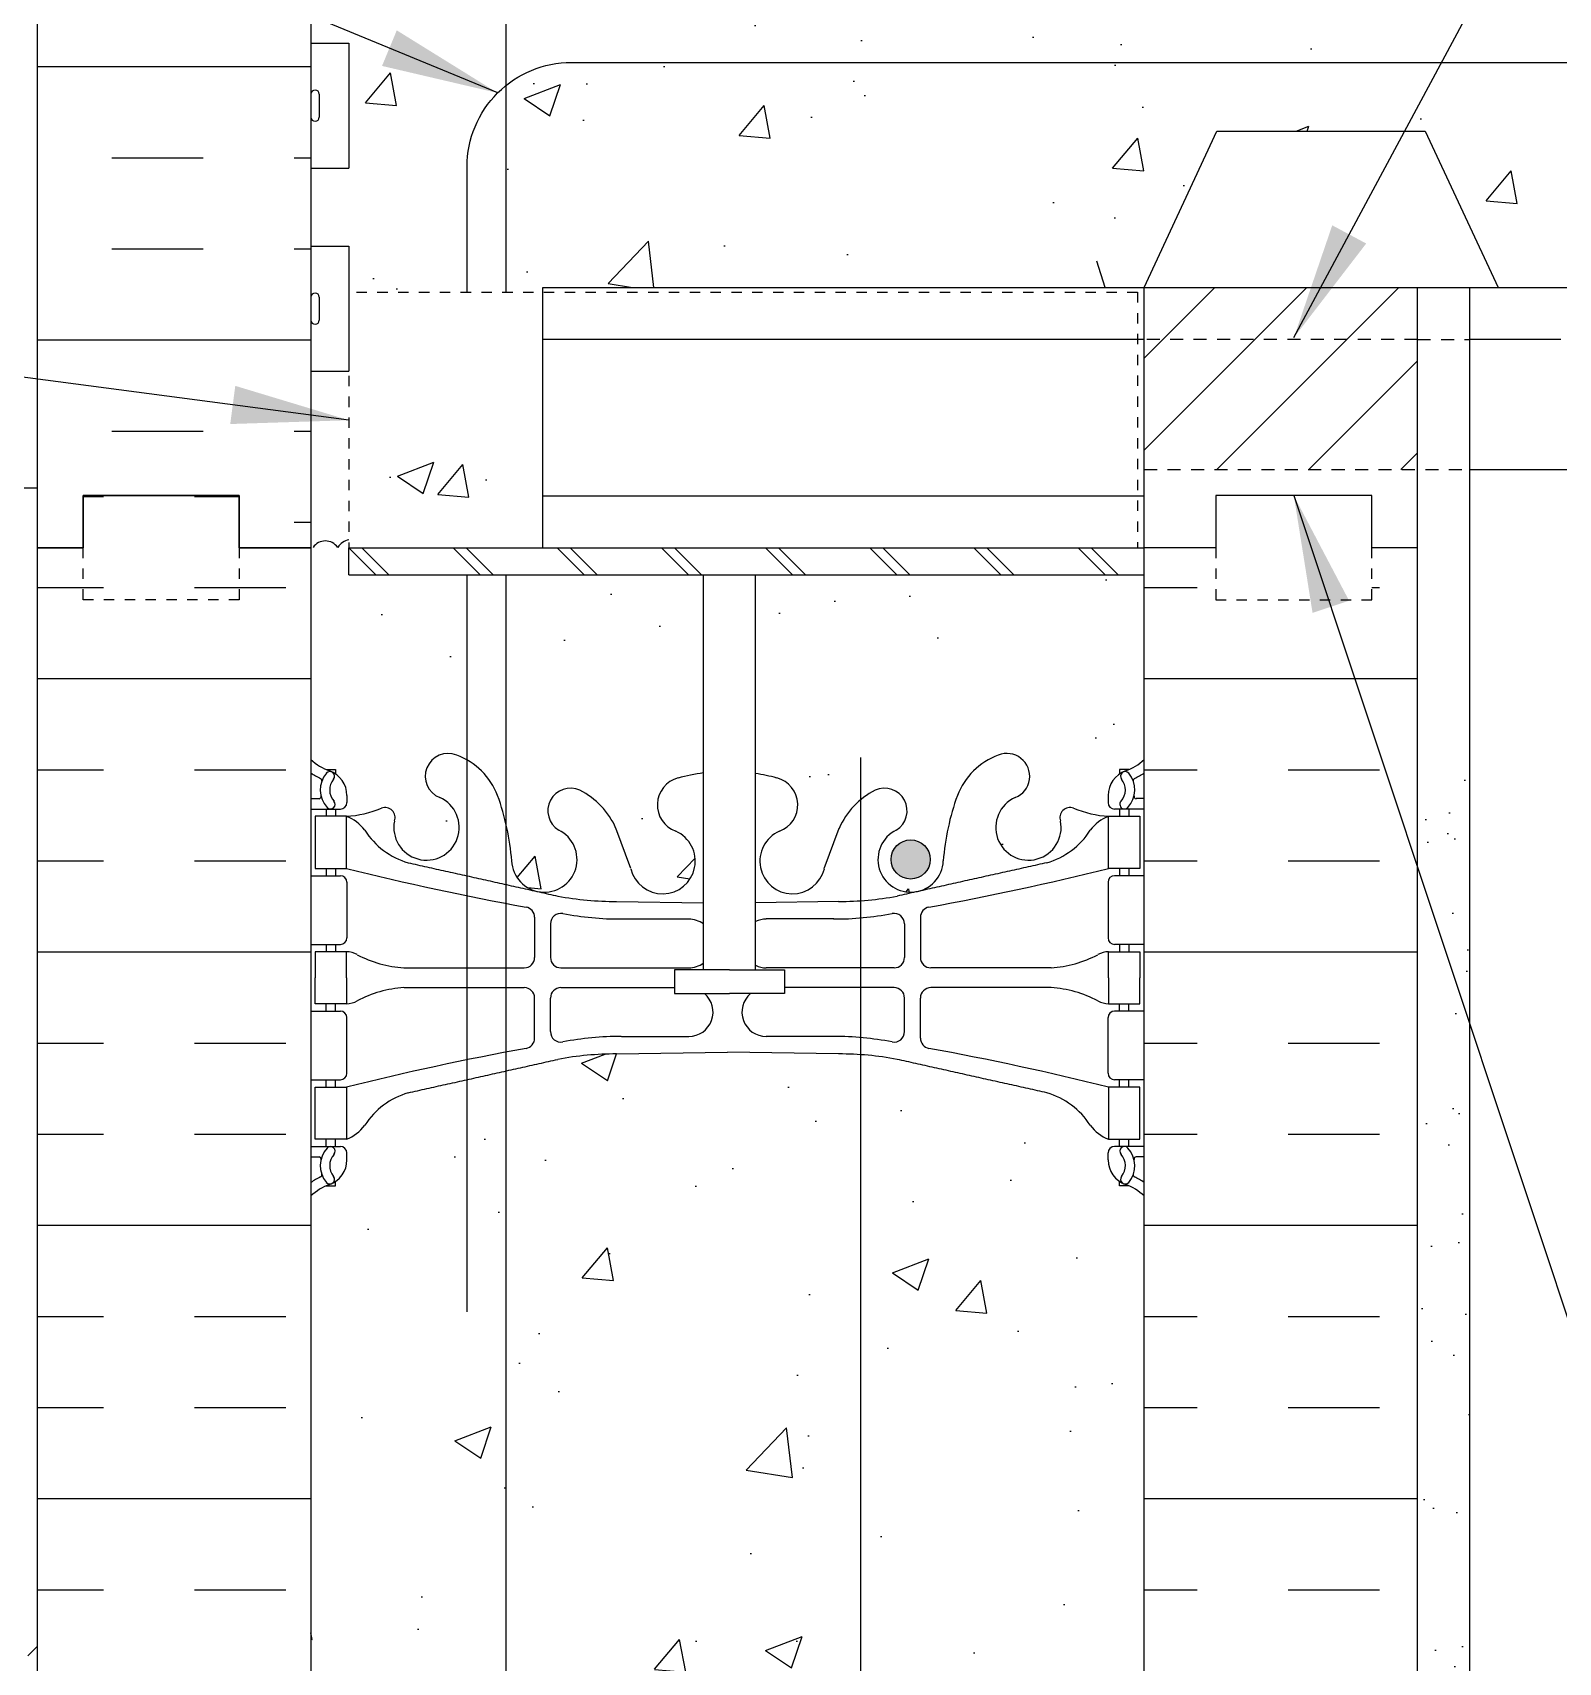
# Model space of a CAD drawing. Header units: inches. Extents: x 260.8 to 311.6, y 145 to 219.7.
# Drawn here: x 280.15 to 294.8, y 189.65 to 205.3 of the extents above; entities that cross this region are included whole.
import ezdxf

# ---------------------------------------------------------------- set-up
doc = ezdxf.new("R2010")
doc.units = ezdxf.units.IN
doc.header["$LTSCALE"] = 0.5
doc.header["$MEASUREMENT"] = 0
doc.linetypes.add('DASHED2', pattern=[0.375, 0.25, -0.125])
doc.linetypes.add('HIDDEN2', pattern=[0.1875, 0.125, -0.0625])
for name, color, linetype in [('HATCH', 12, 'Continuous'), ('line25', 2, 'Continuous'), ('LINE3', 3, 'Continuous'), ('LINE50', 5, 'Continuous'), ('LINE9', 9, 'Continuous'), ('TEXT', 4, 'Continuous'), ('Web_Edge', 9, 'Continuous')]:
    doc.layers.add(name, color=color, linetype=linetype)
doc.styles.add('DIM', font='romans.shx', dxfattribs={"width": 0.7})
doc.dimstyles.new('ext_12', dxfattribs={"dimscale": 12, "dimtxt": 0.09375, "dimasz": 0.09375, "dimexe": 0.09375, "dimexo": 0.0625, "dimgap": 0.0625, "dimtad": 1, "dimdec": 1, "dimzin": 3, "dimdsep": 46, "dimlunit": 4, "dimtxsty": 'DIM', "dimcen": 0.09, "dimdle": 0.09375, "dimclrt": 4, "dimadec": 0, "dimazin": 0, "dimtfac": 1, "dimtdec": 1, "dimtmove": 2, "dimatfit": 3, "dimfxl": 1, "dimfrac": 2, "dimtolj": 1, "dimtzin": 0, "dimarcsym": 0})

msp = doc.modelspace()

# ---------------------------------------------------------------- hatches: boundary and pattern name
at = {"layer": 'HATCH'}
h = msp.add_hatch(dxfattribs=at)
h.set_pattern_fill('AR-CONC', color=256, scale=0.5)
h.set_pattern_definition([(50, (0, 0), (3.5863, -0.31376), [0.375, -4.125]), (355, (0, 0), (-0.693757, 3.76096), [0.3, -3.3]), (100.4514, (0.299, -0.026), (2.892544, 3.4472), [0.3187, -3.50571]), (46.1842, (0, 1), (5.336207, -0.827596), [0.5625, -6.1875]), (96.6356, (0.4447, 0.931), (4.67331, 4.87059), [0.47805, -5.25857]), (351.1842, (0, 1), (4.67331, 4.87059), [0.45, -4.95]), (21, (0.5, 0.75), (2.984535, -2.013094), [0.375, -4.125]), (326, (0.5, 0.75), (1.216577, 3.62575), [0.3, -3.3]), (71.4514, (0.7487, 0.5822), (4.201112, 1.612656), [0.3187, -3.50571]), (37.5, (0, 0), (0.0607993, 1.6644693), [0, -3.26, 0, -3.35, 0, -3.3125]), (7.5, (0, 0), (1.315348, 1.9720586), [0, -1.91, 0, -3.185, 0, -1.2625]), (327.5, (-1.115, 0), (2.669112, -0.1127744), [0, -1.25, 0, -3.9, 0, -5.175]), (317.5, (-1.615, 0), (2.915931, 0.500525), [0, -1.625, 0, -2.59, 0, -3.675])])
edge = h.paths.add_edge_path()
edge.add_arc((290.473, 175.771), 0.5, 46.2109, 66.4218)
edge.add_line((290.673, 176.229), (290.583, 176.229))
edge.add_line((290.583, 176.229), (290.583, 176.271))
edge.add_arc((290.723, 176.478), 0.25, 180, 235.9442, ccw=False)
edge.add_line((290.473, 176.478), (290.473, 176.545))
edge.add_arc((290.535, 176.545), 0.0625, 90, 180, ccw=False)
edge.add_line((290.535, 176.608), (290.583, 176.608))
edge.add_line((290.583, 176.608), (290.583, 176.678))
edge.add_line((290.583, 176.678), (290.478, 176.678))
edge.add_arc((290.6, 177.02), 0.364, 212.0424, 250.3387, ccw=False)
edge.add_arc((289.677, 176.409), 0.743, 34.228, 73.8107)
edge.add_spline(control_points=[(289.884, 177.123), (288.447, 177.444)], knot_values=[0, 0, 1, 1], degree=1, periodic=0)
edge.add_arc((287.891, 174.512), 2.984, 79.2546, 90.0995)
edge.add_line((287.885, 177.496), (286.819, 177.512))
edge.add_line((286.819, 177.512), (285.752, 177.496))
edge.add_arc((285.747, 174.512), 2.984, 89.9005, 100.7454)
edge.add_spline(control_points=[(285.191, 177.444), (283.753, 177.123)], knot_values=[0, 0, 1, 1], degree=1, periodic=0)
edge.add_arc((283.961, 176.409), 0.743, 106.1893, 145.772)
edge.add_arc((283.037, 177.02), 0.364, 289.6613, 327.9576, ccw=False)
edge.add_line((283.16, 176.678), (283.055, 176.678))
edge.add_line((283.055, 176.678), (283.055, 176.608))
edge.add_line((283.055, 176.608), (283.102, 176.608))
edge.add_arc((283.102, 176.545), 0.0625, 0, 90, ccw=False)
edge.add_line((283.165, 176.545), (283.165, 176.478))
edge.add_arc((282.915, 176.478), 0.25, 304.0558, 360, ccw=False)
edge.add_line((283.055, 176.271), (283.055, 176.229))
edge.add_line((283.055, 176.229), (282.965, 176.229))
edge.add_arc((283.165, 175.771), 0.5, 113.5782, 133.7891)
edge.add_line((282.819, 176.132), (282.819, 173.358))
edge.add_line((282.819, 173.358), (286.022, 173.358))
edge.add_line((286.022, 173.358), (287.022, 172.358))
edge.add_line((287.022, 172.358), (287.022, 174.358))
edge.add_line((287.022, 174.358), (288.022, 173.358))
edge.add_line((288.022, 173.358), (290.819, 173.358))
edge.add_line((290.819, 173.358), (290.819, 176.132))
h.paths.add_polyline_path([(290.819, 182.358), (290.819, 184.393, 0.088416), (290.673, 184.49), (290.583, 184.49), (290.583, 184.532, -0.249069), (290.473, 184.739), (290.473, 184.806, -0.414214), (290.535, 184.869), (290.583, 184.869), (290.583, 184.939), (290.478, 184.939, 0.085348), (290.148, 184.863, -0.669601), (290.016, 184.984, 2.087231), (289.582, 184.759, -1), (289.418, 184.35, -0.21345), (289.026, 184.74, -0.069923), (288.889, 185.383, 1.702394), (288.44, 185.071, -0.940793), (288.236, 184.688, -0.173075), (287.89, 185.054), (287.748, 185.441, 1.612474), (287.316, 185.082, -0.734872), (287.293, 184.57, -0.068475), (286.819, 184.508, -0.068475), (286.345, 184.57, -0.734872), (286.322, 185.082, 1.612474), (285.89, 185.441), (285.747, 185.054, -0.173075), (285.401, 184.688, -0.940793), (285.198, 185.071, 1.702394), (284.748, 185.383, -0.069923), (284.611, 184.74, -0.21345), (284.219, 184.35, -1), (284.056, 184.759, 2.087231), (283.622, 184.984, -0.669601), (283.489, 184.863, 0.085348), (283.16, 184.939), (283.055, 184.939), (283.055, 184.869), (283.102, 184.869, -0.414214), (283.165, 184.806), (283.165, 184.739, -0.249069), (283.055, 184.532), (283.055, 184.49), (282.965, 184.49, 0.088416), (282.819, 184.393), (282.819, 182.358), (282.819, 180.324, 0.088416), (282.965, 180.227), (283.055, 180.227), (283.055, 180.185, -0.249069), (283.165, 179.978), (283.165, 179.91, -0.414214), (283.102, 179.848), (283.055, 179.848), (283.055, 179.778), (283.16, 179.778, 0.085348), (283.489, 179.853, -0.669601), (283.622, 179.733, 2.087231), (284.056, 179.958, -1), (284.219, 180.366, -0.21345), (284.611, 179.977, -0.069923), (284.748, 179.333, 1.702394), (285.198, 179.646, -0.940793), (285.401, 180.029, -0.173075), (285.747, 179.663), (285.89, 179.276, 1.612474), (286.322, 179.635, -0.734872), (286.345, 180.146, -0.068475), (286.819, 180.208, -0.068475), (287.293, 180.146, -0.734872), (287.316, 179.635, 1.612474), (287.748, 179.276), (287.89, 179.663, -0.173075), (288.236, 180.029, -0.940793), (288.44, 179.646, 1.702394), (288.889, 179.333, -0.069923), (289.026, 179.977, -0.21345), (289.418, 180.366, -1), (289.582, 179.958, 2.087231), (290.016, 179.733, -0.669601), (290.148, 179.853, 0.085348), (290.478, 179.778), (290.583, 179.778), (290.583, 179.848), (290.535, 179.848, -0.414214), (290.473, 179.91), (290.473, 179.978, -0.249069), (290.583, 180.185), (290.583, 180.227), (290.673, 180.227, 0.088416), (290.819, 180.324)])
edge = h.paths.add_edge_path()
edge.add_arc((290.473, 193.771), 0.5, 46.2109, 66.4218)
edge.add_line((290.673, 194.229), (290.583, 194.229))
edge.add_line((290.583, 194.229), (290.583, 194.271))
edge.add_arc((290.723, 194.478), 0.25, 180, 235.9442, ccw=False)
edge.add_line((290.473, 194.478), (290.473, 194.545))
edge.add_arc((290.535, 194.545), 0.0625, 90, 180, ccw=False)
edge.add_line((290.535, 194.608), (290.583, 194.608))
edge.add_line((290.583, 194.608), (290.583, 194.678))
edge.add_line((290.583, 194.678), (290.478, 194.678))
edge.add_arc((290.6, 195.02), 0.364, 214.9775, 250.3387, ccw=False)
edge.add_arc((289.677, 194.409), 0.743, 32.7919, 73.8107)
edge.add_spline(control_points=[(289.884, 195.123), (288.447, 195.444)], knot_values=[0, 0, 1, 1], degree=1, periodic=0)
edge.add_arc((287.891, 192.512), 2.984, 79.2546, 90.0995)
edge.add_line((287.885, 195.496), (286.819, 195.512))
edge.add_line((286.819, 195.512), (285.752, 195.496))
edge.add_arc((285.747, 192.512), 2.984, 89.9005, 100.7454)
edge.add_spline(control_points=[(285.191, 195.444), (283.753, 195.123)], knot_values=[0, 0, 1, 1], degree=1, periodic=0)
edge.add_arc((283.961, 194.409), 0.743, 106.1893, 147.2081)
edge.add_arc((283.037, 195.02), 0.364, 289.6613, 325.0225, ccw=False)
edge.add_line((283.16, 194.678), (283.055, 194.678))
edge.add_line((283.055, 194.678), (283.055, 194.608))
edge.add_line((283.055, 194.608), (283.102, 194.608))
edge.add_arc((283.102, 194.545), 0.0625, 0, 90, ccw=False)
edge.add_line((283.165, 194.545), (283.165, 194.478))
edge.add_arc((282.915, 194.478), 0.25, 304.0558, 360, ccw=False)
edge.add_line((283.055, 194.271), (283.055, 194.229))
edge.add_line((283.055, 194.229), (282.965, 194.229))
edge.add_arc((283.165, 193.771), 0.5, 113.5782, 133.7891)
edge.add_line((282.819, 194.132), (282.819, 188.585))
edge.add_arc((283.165, 188.946), 0.5, 226.2109, 246.4218)
edge.add_line((282.965, 188.488), (283.055, 188.488))
edge.add_line((283.055, 188.488), (283.055, 188.446))
edge.add_arc((282.915, 188.239), 0.25, 0, 55.9442, ccw=False)
edge.add_line((283.165, 188.239), (283.165, 188.171))
edge.add_arc((283.102, 188.171), 0.0625, -90, 0, ccw=False)
edge.add_line((283.102, 188.109), (283.055, 188.109))
edge.add_line((283.055, 188.109), (283.055, 188.039))
edge.add_line((283.055, 188.039), (283.16, 188.039))
edge.add_arc((283.037, 187.696), 0.364, 34.9775, 70.3387, ccw=False)
edge.add_arc((283.961, 188.308), 0.743, 212.7919, 253.8107)
edge.add_spline(control_points=[(283.753, 187.594), (285.191, 187.273)], knot_values=[0, 0, 1, 1], degree=1, periodic=0)
edge.add_arc((285.747, 190.205), 2.984, 259.2546, 270.0995)
edge.add_line((285.752, 187.221), (286.819, 187.205))
edge.add_line((286.819, 187.205), (287.885, 187.221))
edge.add_arc((287.891, 190.205), 2.984, 269.9005, 280.7454)
edge.add_spline(control_points=[(288.447, 187.273), (289.884, 187.594)], knot_values=[0, 0, 1, 1], degree=1, periodic=0)
edge.add_arc((289.677, 188.308), 0.743, 286.1893, 327.2081)
edge.add_arc((290.6, 187.696), 0.364, 109.6613, 145.0225, ccw=False)
edge.add_line((290.478, 188.039), (290.583, 188.039))
edge.add_line((290.583, 188.039), (290.583, 188.109))
edge.add_line((290.583, 188.109), (290.535, 188.109))
edge.add_arc((290.535, 188.171), 0.0625, 180, 270, ccw=False)
edge.add_line((290.473, 188.171), (290.473, 188.239))
edge.add_arc((290.723, 188.239), 0.25, 124.0558, 180, ccw=False)
edge.add_line((290.583, 188.446), (290.583, 188.488))
edge.add_line((290.583, 188.488), (290.673, 188.488))
edge.add_arc((290.473, 188.946), 0.5, 293.5782, 313.7891)
edge.add_line((290.819, 188.585), (290.819, 194.132))
h.paths.add_polyline_path([(286.587, 200.096), (283.184, 200.096), (283.184, 200.356), (283.184, 202.053), (282.819, 202.053), (282.819, 198.324, 0.088416), (282.965, 198.227), (283.055, 198.227), (283.055, 198.185, -0.249069), (283.165, 197.978), (283.165, 197.91, -0.414214), (283.102, 197.848), (283.055, 197.848), (283.055, 197.778), (283.16, 197.778, 0.085348), (283.489, 197.853, -0.669601), (283.622, 197.733, 2.087231), (284.056, 197.958, -1), (284.219, 198.366, -0.21345), (284.611, 197.977, -0.069923), (284.748, 197.333, 1.702394), (285.198, 197.646, -0.940793), (285.401, 198.029, -0.173075), (285.747, 197.663), (285.89, 197.276, 1.612474), (286.322, 197.635, -0.734872), (286.345, 198.146, -0.035303), (286.587, 198.195)])
h.paths.add_polyline_path([(290.819, 200.096), (287.087, 200.096), (287.087, 198.19, -0.029977), (287.293, 198.146, -0.734872), (287.316, 197.635, 1.612474), (287.748, 197.276), (287.89, 197.663, -0.173075), (288.236, 198.029, -0.940793), (288.44, 197.646, 1.702394), (288.889, 197.333, -0.069923), (289.026, 197.977, -0.21345), (289.418, 198.366, -1), (289.582, 197.958, 2.087231), (290.016, 197.733, -0.669601), (290.148, 197.853, 0.085348), (290.478, 197.778), (290.583, 197.778), (290.583, 197.848), (290.535, 197.848, -0.414214), (290.473, 197.91), (290.473, 197.978, -0.249069), (290.583, 198.185), (290.583, 198.227), (290.673, 198.227, 0.088416), (290.819, 198.324)])
h.paths.add_polyline_path([(285.044, 202.809), (283.184, 202.809), (283.184, 202.053), (283.184, 200.356), (285.044, 200.356)])
h.paths.add_polyline_path([(291.518, 204.358), (293.518, 204.358), (294.218, 202.858), (297.218, 202.858), (297.917, 204.358), (299.917, 204.358), (300.617, 202.858), (303.617, 202.858), (304.316, 204.358), (306.316, 204.358), (307.016, 202.858), (310.016, 202.858), (310.581, 204.071), (310.581, 206.858), (290.819, 206.858), (290.819, 206.888, 0.10231), (290.723, 206.812, 0.520567), (290.378, 206.861, 0.520567), (289.78, 206.883, 0.310845), (288.819, 206.861, 0.310845), (287.858, 206.883, 0.520567), (287.259, 206.861, 0.520567), (286.914, 206.812, 0.520567), (286.424, 206.769, 0.520567), (286.12, 206.89, 0.258655), (285.698, 207.159, 0.230831), (285.28, 206.986, 0.520567), (284.918, 206.83, 0.520567), (284.637, 206.709, 0.520567), (284.064, 206.748, 0.520567), (283.723, 206.602, 0.520567), (283.363, 206.745, 0.058158), (283.184, 206.804), (283.184, 205.953), (282.819, 205.953), (282.819, 205.203), (283.184, 205.203), (283.184, 204.003), (282.819, 204.003), (282.819, 203.253), (283.184, 203.253), (283.184, 202.809), (285.044, 202.809), (285.044, 202.858), (290.819, 202.858)])
h.paths.add_polyline_path([(290.189, 209.246), (290.189, 209.358), (290.189, 209.471), (290.309, 209.671), (290.309, 211.14, 0.268138), (290.148, 211.288), (283.49, 211.288, 0.268156), (283.329, 211.14), (283.329, 209.671), (283.449, 209.471), (283.449, 209.358), (283.449, 209.246), (283.329, 209.046), (283.329, 207.577, 0.268156), (283.49, 207.429), (290.148, 207.429, 0.268138), (290.309, 207.577), (290.309, 209.046)])
h.paths.add_polyline_path([(285.198, 215.646, -0.940793), (285.401, 216.029, -0.173075), (285.747, 215.663), (285.89, 215.276, 1.612474), (286.322, 215.635, -0.416252), (286.162, 215.98), (285.819, 216.323), (284.311, 216.323, -0.174455), (284.611, 215.977, -0.068226), (284.747, 215.349, 1.753171)])
h.paths.add_polyline_path([(284.056, 215.958, -0.550694), (283.988, 216.323), (283.329, 216.323), (283.329, 216.028, -0.380397), (283.622, 215.733, 2.087231)])
h.paths.add_polyline_path([(289.326, 216.323), (287.819, 216.323), (286.819, 217.323), (286.819, 216.208, -0.068476), (287.293, 216.146, -0.734872), (287.316, 215.635, 1.612474), (287.748, 215.276), (287.89, 215.663, -0.173075), (288.236, 216.029, -0.940793), (288.44, 215.646, 1.753171), (288.891, 215.349, -0.068226), (289.026, 215.977, -0.174455)])
h.paths.add_polyline_path([(290.309, 216.028), (290.309, 216.323), (289.65, 216.323, -0.550694), (289.582, 215.958, 2.087231), (290.016, 215.733, -0.380392)])
h = msp.add_hatch(dxfattribs=at)
h.set_pattern_fill('INSUL', color=256, scale=7, style=0)
h.set_pattern_definition([(0, (-2643.3428, -196.649), (0, 2.625), []), (0, (-2643.3428, -195.774), (0, 2.625), [0.875, -0.875]), (0, (-2643.3428, -194.899), (0, 2.625), [0.875, -0.875])])
h.paths.add_polyline_path([(280.194, 200.361), (280.631, 200.361), (280.631, 200.861), (282.131, 200.861), (282.131, 200.361), (282.819, 200.361), (282.819, 216.198), (282.694, 216.323), (280.194, 216.323)])
h = msp.add_hatch(dxfattribs=at)
h.set_pattern_fill('ANSI31', color=256, scale=5, style=0)
h.set_pattern_definition([(45, (213.7115, 7.51413), (-0.4419417, 0.4419417), [])])
h.paths.add_polyline_path([(293.444, 201.108), (293.444, 202.856), (290.819, 202.856), (290.819, 201.108)])
h = msp.add_hatch(dxfattribs=at)
h.set_pattern_fill('INSUL', color=256, scale=7, style=0)
h.set_pattern_definition([(0, (292.2004, 193.849), (0, 2.625), []), (0, (292.2004, 194.724), (0, 2.625), [0.875, -0.875]), (0, (292.2004, 195.599), (0, 2.625), [0.875, -0.875])])
h.paths.add_polyline_path([(293.444, 200.358), (293.006, 200.358), (293.006, 199.858), (291.506, 199.858), (291.506, 200.358), (290.819, 200.358), (290.819, 182.358), (291.506, 182.358), (291.506, 182.858), (293.006, 182.858), (293.006, 182.358), (293.444, 182.358)])
h.paths.add_polyline_path([(280.194, 182.358), (280.631, 182.358), (280.631, 182.858), (282.131, 182.858), (282.131, 182.358), (282.819, 182.358), (282.819, 200.358), (282.131, 200.358), (282.131, 200.858), (280.631, 200.858), (280.631, 200.358), (280.194, 200.358)])
h = msp.add_hatch(dxfattribs=at)
h.set_pattern_fill('AR-SAND', color=256, scale=0.5, style=0)
h.set_pattern_definition([(37.5, (217.73736, 72.3307), (-0.0314967, 0.963412), [0, -0.76, 0, -0.85, 0, -0.8125]), (7.5, (217.7374, 72.3307), (0.884888, 1.411073), [0, -0.41, 0, -0.685, 0, -0.2625]), (327.5, (217.1224, 72.3307), (1.557071, 0.0028295), [0, -0.25, 0, -0.9, 0, -1.175]), (317.5, (217.1224, 72.3307), (1.503063, 0.438838), [0, -0.125, 0, -0.59, 0, -0.675])])
h.paths.add_polyline_path([(293.944, 198.358), (293.444, 198.358), (293.444, 182.358), (293.444, 173.358), (293.944, 173.358)])
at = {"layer": 'LINE3'}
msp.add_hatch(color=256, dxfattribs=at).paths.add_polyline_path([(288.39, 197.364, 1), (288.765, 197.364, 1)])

# ---------------------------------------------------------------- linework, layer by layer
for points in [[(283.753, 197.332), (285.191, 197.012)], [(283.753, 195.123), (285.191, 195.444)]]:
    msp.add_open_spline(points, degree=1)
at = {"layer": 'HATCH', "linetype": 'HIDDEN2'}
for p, q in [((283.184, 202.809), (283.184, 200.356)), ((290.756, 202.809), (283.184, 202.809)), ((290.756, 202.811), (290.756, 200.358))]:
    msp.add_line(p, q, dxfattribs=at)
at = {"layer": 'HATCH', "linetype": 'HIDDEN2', "ltscale": 2}
for p, q in [((293.444, 202.358), (290.819, 202.358)), ((293.444, 202.358), (293.944, 202.358)), ((290.819, 201.108), (293.944, 201.108))]:
    msp.add_line(p, q, dxfattribs=at)
at = {"layer": 'HATCH'}
for p, q in [((283.184, 200.356), (283.443, 200.096)), ((283.309, 200.356), (283.568, 200.096)), ((284.184, 200.356), (284.443, 200.096)), ((284.309, 200.356), (284.568, 200.096)), ((285.184, 200.356), (285.443, 200.096)), ((285.309, 200.356), (285.568, 200.096)), ((286.184, 200.356), (286.443, 200.096)), ((286.309, 200.356), (286.568, 200.096)), ((287.184, 200.356), (287.443, 200.096)), ((287.309, 200.356), (287.568, 200.096)), ((288.184, 200.356), (288.443, 200.096)), ((288.309, 200.356), (288.568, 200.096)), ((289.184, 200.356), (289.443, 200.096)), ((289.309, 200.356), (289.568, 200.096)), ((290.184, 200.356), (290.443, 200.096)), ((290.309, 200.356), (290.568, 200.096))]:
    msp.add_line(p, q, dxfattribs=at)
msp.add_lwpolyline([(283.184, 200.434, 0.182463), (283.076, 200.361, 0.520567), (282.84, 200.361)], format="xyb", dxfattribs=at)
at = {"layer": 'line25'}
for p, q in [((282.819, 216.323), (282.819, 182.358)), ((282.819, 205.203), (283.184, 205.203)), ((283.184, 205.203), (283.184, 204.003)), ((282.819, 204.003), (283.184, 204.003)), ((282.819, 203.253), (283.184, 203.253)), ((283.184, 203.253), (283.184, 202.053)), ((285.044, 202.858), (310.581, 202.858)), ((285.044, 200.356), (285.044, 202.856)), ((290.819, 182.358), (290.819, 202.858)), ((290.819, 202.358), (285.044, 202.358)), ((294.819, 202.358), (293.944, 202.358)), ((282.819, 202.053), (283.184, 202.053)), ((293.944, 201.108), (310.581, 201.108)), ((285.044, 200.856), (290.819, 200.856)), ((283.184, 200.356), (290.819, 200.356)), ((283.184, 200.096), (283.184, 200.356)), ((283.184, 200.096), (290.819, 200.096)), ((286.587, 196.304), (286.587, 200.096)), ((287.087, 196.304), (287.087, 200.096))]:
    msp.add_line(p, q, dxfattribs=at)
at = {"layer": 'line25', "color": 192}
for p, q in [((290.444, 202.858), (290.364, 203.108)), ((290.444, 202.858), (290.819, 202.858)), ((294.218, 202.858), (297.218, 202.858))]:
    msp.add_line(p, q, dxfattribs=at)
msp.add_lwpolyline([(290.819, 202.858), (291.518, 204.358), (293.518, 204.358), (294.218, 202.858)], dxfattribs=at)
at = {"layer": 'line25'}
for points in [[(286.837, 196.304), (286.309, 196.304), (286.309, 196.078), (286.837, 196.078)], [(286.837, 196.304), (287.366, 196.304), (287.366, 196.078), (287.106, 196.078)], [(287.106, 196.078), (286.837, 196.078)]]:
    msp.add_lwpolyline(points, dxfattribs=at)
at = {"layer": 'LINE3'}
for p, q in [((284.694, 202.809), (284.694, 216.321)), ((284.694, 179.849), (284.694, 200.096)), ((288.095, 198.342), (288.095, 173.358))]:
    msp.add_line(p, q, dxfattribs=at)
at = {"layer": 'LINE3', "linetype": 'Continuous'}
msp.add_lwpolyline([(284.319, 202.809), (284.319, 204.018, -0.414214), (285.319, 205.018), (299.698, 205.018)], format="xyb", dxfattribs=at)
msp.add_lwpolyline([(284.319, 193.018), (284.319, 200.096)], dxfattribs=at)
at = {"layer": 'LINE3'}
msp.add_circle((288.577, 197.364), 0.188, dxfattribs=at)
at = {"layer": 'LINE50'}
for p, q in [((280.194, 200.361), (280.194, 216.323)), ((280.194, 182.358), (280.194, 200.358)), ((293.444, 182.358), (293.444, 200.358))]:
    msp.add_line(p, q, dxfattribs=at)
at = {"layer": 'LINE50', "ltscale": 2}
msp.add_line((293.444, 200.358), (293.444, 202.858), dxfattribs=at)
at = {"layer": 'LINE50'}
for points in [[(282.819, 200.358), (282.131, 200.358), (282.131, 200.858), (280.631, 200.858), (280.631, 200.358), (280.194, 200.358)], [(280.194, 200.358), (280.631, 200.358), (280.631, 200.858), (282.131, 200.858), (282.131, 200.358), (282.819, 200.358)], [(293.444, 200.358), (293.006, 200.358), (293.006, 200.858), (291.506, 200.858), (291.506, 200.358), (290.819, 200.358)]]:
    msp.add_lwpolyline(points, dxfattribs=at)
at = {"layer": 'LINE9'}
for p, q in [((282.819, 204.713), (282.819, 204.493)), ((282.819, 204.658), (282.819, 204.658)), ((282.899, 204.713), (282.899, 204.493)), ((282.819, 204.548), (282.819, 204.548)), ((282.859, 204.453), (282.859, 204.453)), ((293.944, 202.858), (293.944, 173.358)), ((282.819, 202.763), (282.819, 202.543)), ((282.819, 202.708), (282.819, 202.708)), ((282.859, 202.803), (282.859, 202.803)), ((282.899, 202.763), (282.899, 202.543)), ((282.819, 202.598), (282.819, 202.598)), ((282.859, 202.503), (282.859, 202.503)), ((280.006, 200.933), (280.194, 200.933))]:
    msp.add_line(p, q, dxfattribs=at)
at = {"layer": 'LINE9', "linetype": 'DASHED2'}
msp.add_line((280.1, 189.715), (280.194, 189.809), dxfattribs=at)
at = {"layer": 'LINE9', "linetype": 'DASHED2', "ltscale": 0.15}
for points in [[(282.131, 200.358), (282.131, 200.358), (282.131, 199.858), (280.631, 199.858), (280.631, 200.358), (280.631, 200.358)], [(291.506, 200.358), (291.506, 200.358), (291.506, 199.858), (293.006, 199.858), (293.006, 200.358), (293.006, 200.358)]]:
    msp.add_lwpolyline(points, dxfattribs=at)
at = {"layer": 'LINE9'}
for centre, start, end in [((282.859, 204.713), 90, 180), ((282.859, 204.713), 0, 90), ((282.859, 204.493), 180, 270), ((282.859, 204.493), 270, 0), ((282.859, 202.763), 90, 180), ((282.859, 202.763), 0, 90), ((282.859, 202.543), 180, 270), ((282.859, 202.543), 270, 0)]:
    msp.add_arc(centre, 0.04, start, end, dxfattribs=at)
at = {"layer": 'Web_Edge'}
for p, q in [((282.965, 198.227), (283.055, 198.227)), ((282.965, 198.227), (283.055, 198.227)), ((283.055, 198.227), (283.055, 198.185)), ((283.055, 198.227), (283.055, 198.185)), ((290.673, 198.227), (290.583, 198.227)), ((290.583, 198.227), (290.583, 198.185)), ((290.673, 198.227), (290.583, 198.227)), ((290.583, 198.227), (290.583, 198.185)), ((282.819, 197.948), (282.897, 197.948)), ((282.819, 197.948), (282.897, 197.948)), ((282.819, 197.848), (283.102, 197.848)), ((282.819, 197.848), (283.102, 197.848)), ((282.965, 197.848), (282.965, 197.778)), ((282.965, 197.848), (282.965, 197.778)), ((283.055, 197.848), (283.055, 197.778)), ((283.055, 197.848), (283.055, 197.778)), ((283.165, 197.978), (283.165, 197.91)), ((283.165, 197.978), (283.165, 197.91)), ((290.473, 197.978), (290.473, 197.91)), ((290.473, 197.978), (290.473, 197.91)), ((290.819, 197.848), (290.535, 197.848)), ((290.819, 197.848), (290.535, 197.848)), ((290.583, 197.848), (290.583, 197.778)), ((290.583, 197.848), (290.583, 197.778)), ((290.673, 197.848), (290.673, 197.778)), ((290.673, 197.848), (290.673, 197.778)), ((290.819, 197.948), (290.741, 197.948)), ((290.819, 197.948), (290.741, 197.948)), ((285.89, 197.276), (285.747, 197.663)), ((285.89, 197.276), (285.747, 197.663)), ((287.748, 197.276), (287.89, 197.663)), ((287.748, 197.276), (287.89, 197.663)), ((282.965, 197.278), (282.965, 197.208)), ((282.965, 197.278), (282.965, 197.208)), ((283.055, 197.278), (283.055, 197.208)), ((283.055, 197.278), (283.055, 197.208)), ((290.583, 197.278), (290.583, 197.208)), ((290.583, 197.278), (290.583, 197.208)), ((290.673, 197.278), (290.673, 197.208)), ((290.673, 197.278), (290.673, 197.208)), ((282.819, 197.208), (283.102, 197.208)), ((282.819, 197.208), (283.102, 197.208)), ((283.165, 197.145), (283.165, 196.61)), ((283.165, 197.145), (283.165, 196.61)), ((290.473, 197.145), (290.473, 196.61)), ((290.473, 197.145), (290.473, 196.61)), ((290.819, 197.208), (290.535, 197.208)), ((290.819, 197.208), (290.535, 197.208)), ((285.752, 196.96), (286.587, 196.947)), ((287.885, 196.96), (287.087, 196.948)), ((284.967, 196.808), (284.967, 196.423)), ((284.967, 196.808), (284.967, 196.423)), ((285.8, 196.792), (286.446, 196.792)), ((285.8, 196.792), (286.446, 196.792)), ((287.838, 196.792), (287.191, 196.792)), ((287.838, 196.792), (287.191, 196.792)), ((288.671, 196.808), (288.671, 196.423)), ((288.671, 196.808), (288.671, 196.423)), ((285.119, 196.746), (285.119, 196.423)), ((285.119, 196.746), (285.119, 196.423)), ((288.518, 196.746), (288.518, 196.423)), ((288.518, 196.746), (288.518, 196.423)), ((282.819, 196.548), (283.102, 196.548)), ((282.819, 196.548), (283.102, 196.548)), ((282.965, 196.548), (282.965, 196.478)), ((282.965, 196.548), (282.965, 196.478)), ((283.055, 196.548), (283.055, 196.478)), ((283.055, 196.548), (283.055, 196.478)), ((290.819, 196.548), (290.535, 196.548)), ((290.819, 196.548), (290.535, 196.548)), ((290.583, 196.548), (290.583, 196.478)), ((290.583, 196.548), (290.583, 196.478)), ((290.673, 196.548), (290.673, 196.478)), ((290.673, 196.548), (290.673, 196.478)), ((283.713, 196.322), (284.867, 196.323)), ((283.713, 196.322), (284.867, 196.323)), ((285.219, 196.323), (286.446, 196.323)), ((285.219, 196.323), (286.446, 196.323)), ((288.418, 196.323), (287.191, 196.323)), ((288.418, 196.323), (287.191, 196.323)), ((289.925, 196.322), (288.771, 196.323)), ((289.925, 196.322), (288.771, 196.323)), ((283.713, 196.133), (284.867, 196.133)), ((283.713, 196.133), (284.867, 196.133)), ((285.219, 196.133), (286.309, 196.133)), ((285.219, 196.133), (286.309, 196.133)), ((288.418, 196.133), (287.366, 196.133)), ((289.925, 196.133), (288.771, 196.133)), ((289.925, 196.133), (288.771, 196.133)), ((282.965, 195.908), (282.965, 195.978)), ((282.965, 195.908), (282.965, 195.978)), ((283.055, 195.908), (283.055, 195.978)), ((283.055, 195.908), (283.055, 195.978)), ((284.967, 195.648), (284.967, 196.033)), ((284.967, 195.648), (284.967, 196.033)), ((285.119, 195.71), (285.119, 196.033)), ((285.119, 195.71), (285.119, 196.033)), ((288.518, 195.71), (288.518, 196.033)), ((288.518, 195.71), (288.518, 196.033)), ((288.671, 195.648), (288.671, 196.033)), ((288.671, 195.648), (288.671, 196.033)), ((290.583, 195.908), (290.583, 195.978)), ((290.583, 195.908), (290.583, 195.978)), ((290.673, 195.908), (290.673, 195.978)), ((290.673, 195.908), (290.673, 195.978)), ((282.819, 195.908), (283.102, 195.908)), ((282.819, 195.908), (283.102, 195.908)), ((283.165, 195.31), (283.165, 195.845)), ((283.165, 195.31), (283.165, 195.845)), ((290.473, 195.31), (290.473, 195.845)), ((290.473, 195.31), (290.473, 195.845)), ((290.819, 195.908), (290.535, 195.908)), ((290.819, 195.908), (290.535, 195.908)), ((285.8, 195.664), (286.446, 195.664)), ((285.8, 195.664), (286.446, 195.664)), ((287.838, 195.664), (287.191, 195.664)), ((287.838, 195.664), (287.191, 195.664)), ((285.752, 195.496), (286.819, 195.512)), ((285.752, 195.496), (286.819, 195.512)), ((287.885, 195.496), (286.819, 195.512)), ((287.885, 195.496), (286.819, 195.512)), ((282.819, 195.248), (283.102, 195.248)), ((282.819, 195.248), (283.102, 195.248)), ((282.965, 195.178), (282.965, 195.248)), ((282.965, 195.178), (282.965, 195.248)), ((283.055, 195.178), (283.055, 195.248)), ((283.055, 195.178), (283.055, 195.248)), ((290.819, 195.248), (290.535, 195.248)), ((290.819, 195.248), (290.535, 195.248)), ((290.583, 195.178), (290.583, 195.248)), ((290.583, 195.178), (290.583, 195.248)), ((290.673, 195.178), (290.673, 195.248)), ((290.673, 195.178), (290.673, 195.248)), ((282.819, 194.608), (283.102, 194.608)), ((282.819, 194.608), (283.102, 194.608)), ((282.965, 194.608), (282.965, 194.678)), ((282.965, 194.608), (282.965, 194.678)), ((283.055, 194.608), (283.055, 194.678)), ((283.055, 194.608), (283.055, 194.678)), ((290.819, 194.608), (290.535, 194.608)), ((290.819, 194.608), (290.535, 194.608)), ((290.583, 194.608), (290.583, 194.678)), ((290.583, 194.608), (290.583, 194.678)), ((290.673, 194.608), (290.673, 194.678)), ((290.673, 194.608), (290.673, 194.678)), ((282.819, 194.508), (282.897, 194.508)), ((282.819, 194.508), (282.897, 194.508)), ((283.165, 194.478), (283.165, 194.545)), ((283.165, 194.478), (283.165, 194.545)), ((290.473, 194.478), (290.473, 194.545)), ((290.473, 194.478), (290.473, 194.545)), ((290.819, 194.508), (290.741, 194.508)), ((290.819, 194.508), (290.741, 194.508)), ((283.055, 194.229), (283.055, 194.271)), ((283.055, 194.229), (283.055, 194.271)), ((290.583, 194.229), (290.583, 194.271)), ((290.583, 194.229), (290.583, 194.271)), ((282.965, 194.229), (283.055, 194.229)), ((282.965, 194.229), (283.055, 194.229)), ((290.673, 194.229), (290.583, 194.229)), ((290.673, 194.229), (290.583, 194.229))]:
    msp.add_line(p, q, dxfattribs=at)
for points in [[(282.86, 197.278), (283.16, 197.278), (283.16, 197.778), (282.86, 197.778)], [(282.86, 197.278), (283.16, 197.278), (283.16, 197.778), (282.86, 197.778)], [(290.778, 197.278), (290.478, 197.278), (290.478, 197.778), (290.778, 197.778)], [(290.778, 197.278), (290.478, 197.278), (290.478, 197.778), (290.778, 197.778)], [(282.86, 195.178), (283.16, 195.178), (283.16, 194.678), (282.86, 194.678)], [(282.86, 195.178), (283.16, 195.178), (283.16, 194.678), (282.86, 194.678)], [(290.778, 195.178), (290.478, 195.178), (290.478, 194.678), (290.778, 194.678)], [(290.778, 195.178), (290.478, 195.178), (290.478, 194.678), (290.778, 194.678)]]:
    msp.add_lwpolyline(points, close=True, dxfattribs=at)
for points in [[(283.16, 196.228), (283.16, 196.478), (282.86, 196.478), (282.86, 196.228)], [(283.16, 196.228), (283.16, 196.478), (282.86, 196.478), (282.86, 196.228)], [(290.478, 196.228), (290.478, 196.478), (290.778, 196.478), (290.778, 196.228)], [(290.478, 196.228), (290.478, 196.478), (290.778, 196.478), (290.778, 196.228)], [(283.16, 196.228), (283.16, 195.978), (282.86, 195.978), (282.86, 196.228)], [(283.16, 196.228), (283.16, 195.978), (282.86, 195.978), (282.86, 196.228)], [(290.478, 196.228), (290.478, 195.978), (290.778, 195.978), (290.778, 196.228)], [(290.478, 196.228), (290.478, 195.978), (290.778, 195.978), (290.778, 196.228)]]:
    msp.add_lwpolyline(points, dxfattribs=at)
for centre, radius, start, end in [((283.165, 198.685), 0.5, 226.2109, 250.5288), ((283.165, 198.685), 0.5, 226.2109, 250.5288), ((284.137, 198.162), 0.22, 68.1963, 248.1963), ((284.137, 198.162), 0.22, 68.1963, 248.1963), ((283.98, 197.733), 0.677, 21.1239, 69.3197), ((283.98, 197.733), 0.677, 21.1239, 69.3197), ((289.657, 197.733), 0.677, 110.6803, 158.8761), ((289.657, 197.733), 0.677, 110.6803, 158.8761), ((289.5, 198.162), 0.22, 291.8037, 111.8037), ((289.5, 198.162), 0.22, 291.8037, 111.8037), ((290.473, 198.685), 0.5, 289.4712, 313.7891), ((290.473, 198.685), 0.5, 289.4712, 313.7891), ((283.165, 198.685), 0.6, 234.7832, 245.0748), ((283.165, 198.685), 0.6, 234.7832, 245.0748), ((283.159, 198.032), 0.25, 140.1145, 222.4609), ((283.159, 198.032), 0.25, 140.1145, 222.4609), ((283.001, 198.163), 0.045, 321.448, 139.1879), ((283.001, 198.163), 0.045, 321.448, 139.1879), ((282.915, 197.978), 0.25, 0, 70.5288), ((282.915, 197.978), 0.25, 0, 70.5288), ((286.807, 196.454), 1.754, 97.2043, 105.2918), ((286.83, 196.454), 1.754, 74.7082, 81.5764), ((290.723, 197.978), 0.25, 109.4712, 180), ((290.723, 197.978), 0.25, 109.4712, 180), ((290.637, 198.163), 0.045, 40.8121, 218.552), ((290.637, 198.163), 0.045, 40.8121, 218.552), ((290.479, 198.032), 0.25, 317.5391, 39.8855), ((290.479, 198.032), 0.25, 317.5391, 39.8855), ((290.473, 198.685), 0.6, 294.9252, 305.2168), ((290.473, 198.685), 0.6, 294.9252, 305.2168), ((282.903, 198.122), 0.021, 343.464, 63.9957), ((282.903, 198.122), 0.021, 343.464, 63.9957), ((283.159, 198.032), 0.16, 140.0001, 222.4609), ((283.159, 198.032), 0.16, 140.0001, 222.4609), ((285.311, 197.831), 0.217, 65.5264, 238.537), ((285.311, 197.831), 0.217, 65.5264, 238.537), ((285.061, 197.361), 0.75, 23.6938, 62.9705), ((285.061, 197.361), 0.75, 23.6938, 62.9705), ((286.413, 197.887), 0.268, 104.7892, 250.0338), ((286.413, 197.887), 0.268, 104.7892, 250.0338), ((287.225, 197.887), 0.268, 289.9662, 75.2108), ((287.225, 197.887), 0.268, 289.9662, 75.2108), ((288.577, 197.361), 0.75, 117.0295, 156.3062), ((288.577, 197.361), 0.75, 117.0295, 156.3062), ((288.326, 197.831), 0.217, 301.463, 114.4736), ((288.326, 197.831), 0.217, 301.463, 114.4736), ((290.479, 198.032), 0.16, 317.5391, 39.9999), ((290.479, 198.032), 0.16, 317.5391, 39.9999), ((290.735, 198.122), 0.021, 116.0043, 196.536), ((290.735, 198.122), 0.021, 116.0043, 196.536), ((282.897, 197.967), 0.0196, 269.4032, 15.4901), ((282.897, 197.967), 0.0196, 269.4032, 15.4901), ((283.007, 197.894), 0.045, 222.4609, 42.4609), ((283.007, 197.894), 0.045, 222.4609, 42.4609), ((283.102, 197.91), 0.0625, 270, 0), ((283.102, 197.91), 0.0625, 270, 0), ((283.105, 198.774), 0.997, 273.1538, 293.1467), ((283.105, 198.774), 0.997, 273.1538, 293.1467), ((283.531, 197.766), 0.0968, 340.1551, 110.4331), ((283.531, 197.766), 0.0968, 340.1551, 110.4331), ((283.929, 197.671), 0.314, 168.5886, 66.1916), ((283.929, 197.671), 0.314, 168.5886, 66.1916), ((282.389, 197.168), 2.365, 4.3895, 20.0015), ((282.389, 197.168), 2.365, 4.3895, 20.0015), ((291.248, 197.168), 2.365, 159.9985, 175.6105), ((289.708, 197.671), 0.314, 113.8084, 11.4114), ((289.708, 197.671), 0.314, 113.8084, 11.4114), ((290.107, 197.766), 0.0968, 69.5669, 199.8449), ((290.107, 197.766), 0.0968, 69.5669, 199.8449), ((290.533, 198.774), 0.997, 246.8533, 266.8462), ((290.533, 198.774), 0.997, 246.8533, 266.8462), ((290.535, 197.91), 0.0625, 180, 270), ((290.535, 197.91), 0.0625, 180, 270), ((290.63, 197.894), 0.045, 137.5391, 317.5391), ((290.63, 197.894), 0.045, 137.5391, 317.5391), ((290.741, 197.967), 0.0196, 164.5099, 270.5968), ((290.741, 197.967), 0.0196, 164.5099, 270.5968), ((283.037, 197.435), 0.364, 34.9775, 70.3387), ((283.037, 197.435), 0.364, 34.9775, 70.3387), ((290.6, 197.435), 0.364, 109.6613, 145.0225), ((290.6, 197.435), 0.364, 109.6613, 145.0225), ((283.961, 198.046), 0.743, 212.7919, 253.8107), ((283.961, 198.046), 0.743, 212.7919, 253.8107), ((285.06, 197.364), 0.314, 182.7357, 63.9348), ((285.06, 197.364), 0.314, 182.7357, 63.9348), ((286.195, 197.348), 0.314, 193.4146, 66.1916), ((286.195, 197.348), 0.314, 193.4146, 66.1916), ((287.443, 197.348), 0.314, 113.8084, 346.5854), ((287.443, 197.348), 0.314, 113.8084, 346.5854), ((288.577, 197.364), 0.314, 116.0652, 357.2643), ((288.577, 197.364), 0.314, 116.0652, 357.2643), ((289.677, 198.046), 0.743, 286.1893, 327.2081), ((289.677, 198.046), 0.743, 286.1893, 327.2081), ((289.968, 224.698), 28.253, 256.0552, 259.6343), ((289.968, 224.698), 28.253, 256.0552, 259.6343), ((283.669, 224.698), 28.253, 280.3657, 283.9448), ((283.102, 197.145), 0.0625, 0, 90), ((283.102, 197.145), 0.0625, 0, 90), ((290.535, 197.145), 0.0625, 90, 180), ((290.535, 197.145), 0.0625, 90, 180), ((284.867, 196.808), 0.1, 360, 79.6343), ((284.867, 196.808), 0.1, 360, 79.6343), ((285.747, 199.944), 2.984, 259.2546, 270.0995), ((285.747, 199.944), 2.984, 259.2546, 270.0995), ((287.891, 199.944), 2.984, 269.9005, 280.7454), ((287.891, 199.944), 2.984, 269.9005, 280.7454), ((288.771, 196.808), 0.1, 100.3657, 180), ((288.771, 196.808), 0.1, 100.3657, 180), ((285.219, 196.746), 0.1, 79.2546, 180), ((285.219, 196.746), 0.1, 79.2546, 180), ((285.794, 199.776), 2.984, 259.2546, 270.0995), ((285.794, 199.776), 2.984, 259.2546, 270.0995), ((286.446, 196.557), 0.234, 53.0391, 90), ((287.191, 196.557), 0.234, 90, 116.3245), ((287.191, 196.557), 0.234, 90, 116.3245), ((287.843, 199.776), 2.984, 269.9005, 280.7454), ((287.843, 199.776), 2.984, 269.9005, 280.7454), ((288.418, 196.746), 0.1, 0, 100.7454), ((288.418, 196.746), 0.1, 0, 100.7454), ((283.102, 196.61), 0.0625, 270, 0), ((283.102, 196.61), 0.0625, 270, 0), ((290.535, 196.61), 0.0625, 180, 270), ((290.535, 196.61), 0.0625, 180, 270), ((283.156, 196.259), 0.219, 60.4937, 88.92), ((283.156, 196.259), 0.219, 60.4937, 88.92), ((283.797, 197.479), 1.16, 242.5844, 265.8032), ((283.797, 197.479), 1.16, 242.5844, 265.8032), ((289.84, 197.479), 1.16, 274.1968, 297.4156), ((289.84, 197.479), 1.16, 274.1968, 297.4156), ((290.482, 196.259), 0.219, 91.08, 119.5063), ((290.482, 196.259), 0.219, 91.08, 119.5063), ((284.867, 196.423), 0.1, 270.0388, 360), ((284.867, 196.423), 0.1, 270.0388, 360), ((285.219, 196.423), 0.1, 180, 270), ((285.219, 196.423), 0.1, 180, 270), ((286.446, 196.557), 0.234, 270, 306.9609), ((287.191, 196.557), 0.234, 243.6755, 270), ((287.191, 196.557), 0.234, 243.6755, 270), ((288.418, 196.423), 0.1, 270, 0), ((288.418, 196.423), 0.1, 270, 0), ((288.771, 196.423), 0.1, 180, 269.9612), ((288.771, 196.423), 0.1, 180, 269.9612), ((283.797, 194.977), 1.16, 94.1968, 117.4156), ((283.797, 194.977), 1.16, 94.1968, 117.4156), ((284.867, 196.033), 0.1, 0, 89.9612), ((284.867, 196.033), 0.1, 0, 89.9612), ((285.219, 196.033), 0.1, 90, 180), ((285.219, 196.033), 0.1, 90, 180), ((288.418, 196.033), 0.1, 0, 90), ((288.418, 196.033), 0.1, 0, 90), ((288.771, 196.033), 0.1, 90.0388, 180), ((288.771, 196.033), 0.1, 90.0388, 180), ((289.84, 194.977), 1.16, 62.5844, 85.8032), ((289.84, 194.977), 1.16, 62.5844, 85.8032), ((283.156, 196.197), 0.219, 271.08, 299.5063), ((283.156, 196.197), 0.219, 271.08, 299.5063), ((286.446, 195.898), 0.234, 270, 49.9247), ((287.191, 195.898), 0.234, 130.0753, 270), ((290.482, 196.197), 0.219, 240.4937, 268.92), ((290.482, 196.197), 0.219, 240.4937, 268.92), ((283.102, 195.845), 0.0625, 0, 90), ((283.102, 195.845), 0.0625, 0, 90), ((290.535, 195.845), 0.0625, 90, 180), ((290.535, 195.845), 0.0625, 90, 180), ((285.219, 195.71), 0.1, 180, 280.7454), ((285.219, 195.71), 0.1, 180, 280.7454), ((285.794, 192.68), 2.984, 89.9005, 100.7454), ((285.794, 192.68), 2.984, 89.9005, 100.7454), ((287.843, 192.68), 2.984, 79.2546, 90.0995), ((287.843, 192.68), 2.984, 79.2546, 90.0995), ((288.418, 195.71), 0.1, 259.2546, 0), ((288.418, 195.71), 0.1, 259.2546, 0), ((289.968, 167.757), 28.253, 100.3657, 103.9448), ((289.968, 167.757), 28.253, 100.3657, 103.9448), ((284.867, 195.648), 0.1, 280.3657, 0), ((284.867, 195.648), 0.1, 280.3657, 0), ((285.747, 192.512), 2.984, 89.9005, 100.7454), ((285.747, 192.512), 2.984, 89.9005, 100.7454), ((287.891, 192.512), 2.984, 79.2546, 90.0995), ((287.891, 192.512), 2.984, 79.2546, 90.0995), ((288.771, 195.648), 0.1, 180, 259.6343), ((288.771, 195.648), 0.1, 180, 259.6343), ((283.669, 167.757), 28.253, 76.0552, 79.6343), ((283.669, 167.757), 28.253, 76.0552, 79.6343), ((283.102, 195.31), 0.0625, 270, 0), ((283.102, 195.31), 0.0625, 270, 0), ((290.535, 195.31), 0.0625, 180, 270), ((290.535, 195.31), 0.0625, 180, 270), ((283.961, 194.409), 0.743, 106.1893, 147.2081), ((283.961, 194.409), 0.743, 106.1893, 147.2081), ((289.677, 194.409), 0.743, 32.7919, 73.8107), ((289.677, 194.409), 0.743, 32.7919, 73.8107), ((283.037, 195.02), 0.364, 289.6613, 325.0225), ((283.037, 195.02), 0.364, 289.6613, 325.0225), ((290.6, 195.02), 0.364, 214.9775, 250.3387), ((290.6, 195.02), 0.364, 214.9775, 250.3387), ((283.159, 194.423), 0.25, 137.5391, 219.8855), ((283.159, 194.423), 0.25, 137.5391, 219.8855), ((283.007, 194.562), 0.045, 317.5391, 137.5391), ((283.007, 194.562), 0.045, 317.5391, 137.5391), ((283.102, 194.545), 0.0625, 360, 90), ((283.102, 194.545), 0.0625, 360, 90), ((290.535, 194.545), 0.0625, 90, 180), ((290.535, 194.545), 0.0625, 90, 180), ((290.63, 194.562), 0.045, 42.4609, 222.4609), ((290.63, 194.562), 0.045, 42.4609, 222.4609), ((290.479, 194.423), 0.25, 320.1145, 42.4609), ((290.479, 194.423), 0.25, 320.1145, 42.4609), ((282.897, 194.488), 0.0196, 344.5099, 90.5968), ((282.897, 194.488), 0.0196, 344.5099, 90.5968), ((282.915, 194.478), 0.25, 289.4712, 360), ((282.915, 194.478), 0.25, 289.4712, 360), ((283.159, 194.423), 0.16, 137.5391, 219.9999), ((283.159, 194.423), 0.16, 137.5391, 219.9999), ((290.723, 194.478), 0.25, 180, 250.5288), ((290.723, 194.478), 0.25, 180, 250.5288), ((290.479, 194.423), 0.16, 320.0001, 42.4609), ((290.479, 194.423), 0.16, 320.0001, 42.4609), ((290.741, 194.488), 0.0196, 89.4032, 195.4901), ((290.741, 194.488), 0.0196, 89.4032, 195.4901), ((283.165, 193.771), 0.6, 114.9252, 125.2168), ((283.165, 193.771), 0.6, 114.9252, 125.2168), ((283.165, 193.771), 0.5, 109.4712, 133.7891), ((283.165, 193.771), 0.5, 109.4712, 133.7891), ((282.903, 194.334), 0.021, 296.0043, 16.536), ((282.903, 194.334), 0.021, 296.0043, 16.536), ((283.001, 194.292), 0.045, 220.8121, 38.552), ((283.001, 194.292), 0.045, 220.8121, 38.552), ((290.637, 194.292), 0.045, 141.448, 319.1879), ((290.637, 194.292), 0.045, 141.448, 319.1879), ((290.473, 193.771), 0.5, 46.2109, 70.5288), ((290.473, 193.771), 0.5, 46.2109, 70.5288), ((290.735, 194.334), 0.021, 163.464, 243.9957), ((290.735, 194.334), 0.021, 163.464, 243.9957), ((290.473, 193.771), 0.6, 54.7832, 65.0748), ((290.473, 193.771), 0.6, 54.7832, 65.0748)]:
    msp.add_arc(centre, radius, start, end, dxfattribs=at)
for points in [[(283.753, 197.332), (285.191, 197.012)], [(283.753, 197.332), (285.191, 197.012)], [(289.884, 197.332), (288.447, 197.012)], [(289.884, 197.332), (288.447, 197.012)], [(283.753, 195.123), (285.191, 195.444)], [(283.753, 195.123), (285.191, 195.444)], [(289.884, 195.123), (288.447, 195.444)], [(289.884, 195.123), (288.447, 195.444)]]:
    msp.add_open_spline(points, degree=1, dxfattribs=at)

# ---------------------------------------------------------------- leaders
at = {"layer": 'TEXT'}
for points in [[(292.256, 202.375), (297.935, 212.964), (301.025, 212.964)], [(284.612, 204.725), (278.511, 207.251), (276.777, 207.251)], [(283.184, 201.582), (276.602, 202.448), (274.522, 202.448)], [(292.256, 200.858), (295.952, 189.745), (297.553, 189.745)]]:
    msp.add_leader(points, dimstyle='ext_12', override={"dimgap": 0.0625, "dimtad": 0}, dxfattribs=at)

doc.saveas('drawing.dxf')
